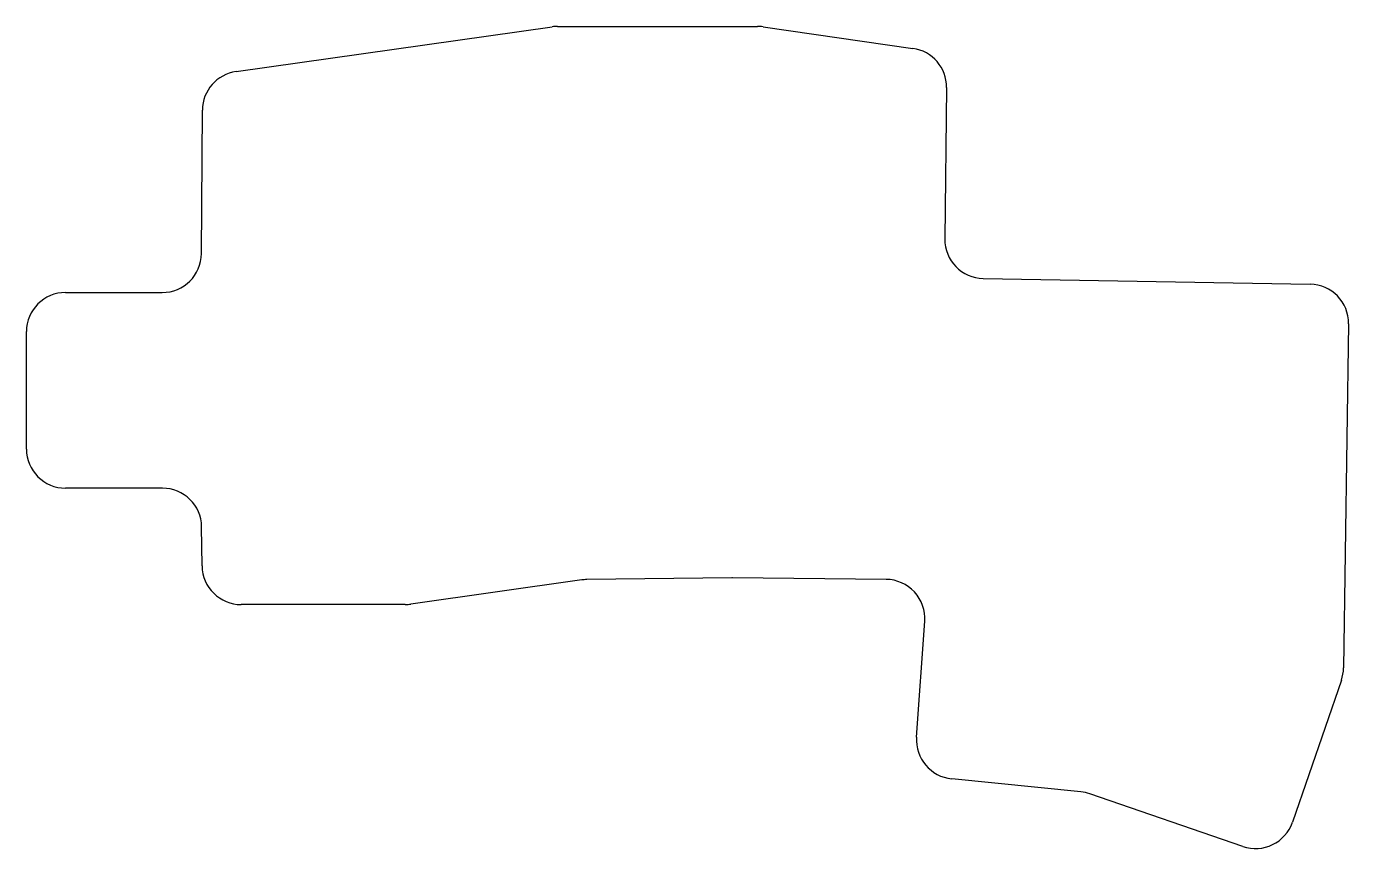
# Model space of a CAD drawing. Header units: millimetres. Extents: x 150 to 285, y -200 to -116.
import ezdxf

# ---------------------------------------------------------------- set-up
doc = ezdxf.new("R2010")
doc.units = ezdxf.units.MM

msp = doc.modelspace()

# ---------------------------------------------------------------- linework, layer by layer
for p, q in [((170.92, -120.42), (203.22, -115.84)), ((203.78, -115.8), (224.21, -115.8)), ((224.78, -115.84), (240.1, -118.04)), ((243.53, -122.04), (243.36, -137.52)), ((167.38, -139.03), (167.48, -124.35)), ((247.29, -141.56), (280.69, -142.14)), ((153.5, -143), (163.38, -143)), ((149.5, -159), (149.5, -147)), ((284.62, -146.2), (284.11, -181.38)), ((163.4, -163), (153.5, -163)), ((167.45, -170.95), (167.4, -166.95)), ((206.25, -172.39), (188.78, -174.86)), ((221.58, -172.17), (206.76, -172.35)), ((237.36, -172.33), (221.67, -172.17)), ((188.22, -174.9), (171.45, -174.9)), ((240.48, -188.46), (241.31, -176.61)), ((283.89, -182.63), (278.89, -197.15)), ((257.27, -194.05), (244.07, -192.72)), ((273.8, -199.63), (258.17, -194.25))]:
    msp.add_line(p, q)
for centre, start, end in [((203.78, -119.8), 90, 98.0632), ((224.21, -119.8), 81.8222, 90), ((239.53, -122), 359.3745, 81.8222), ((171.48, -124.38), 98.0632, 179.6111), ((247.36, -137.56), 179.3745, 269), ((163.38, -139), 270, 359.6111), ((153.5, -147), 90, 180), ((280.62, -146.14), 359.1617, 89), ((153.5, -159), 180, 270), ((163.4, -167), 0.7222, 90), ((171.45, -170.9), 180.7222, 270), ((206.81, -176.35), 90.6998, 98.0632), ((221.63, -176.17), 89.3895, 90.6998), ((237.32, -176.33), 356, 89.3895), ((188.22, -170.9), 270, 278.0632), ((280.11, -181.32), 341, 359.1617), ((244.47, -188.74), 176, 264.2484), ((256.87, -198.03), 71, 84.2484), ((275.11, -195.85), 251, 341)]:
    msp.add_arc(centre, 4, start, end)

doc.saveas('drawing.dxf')
